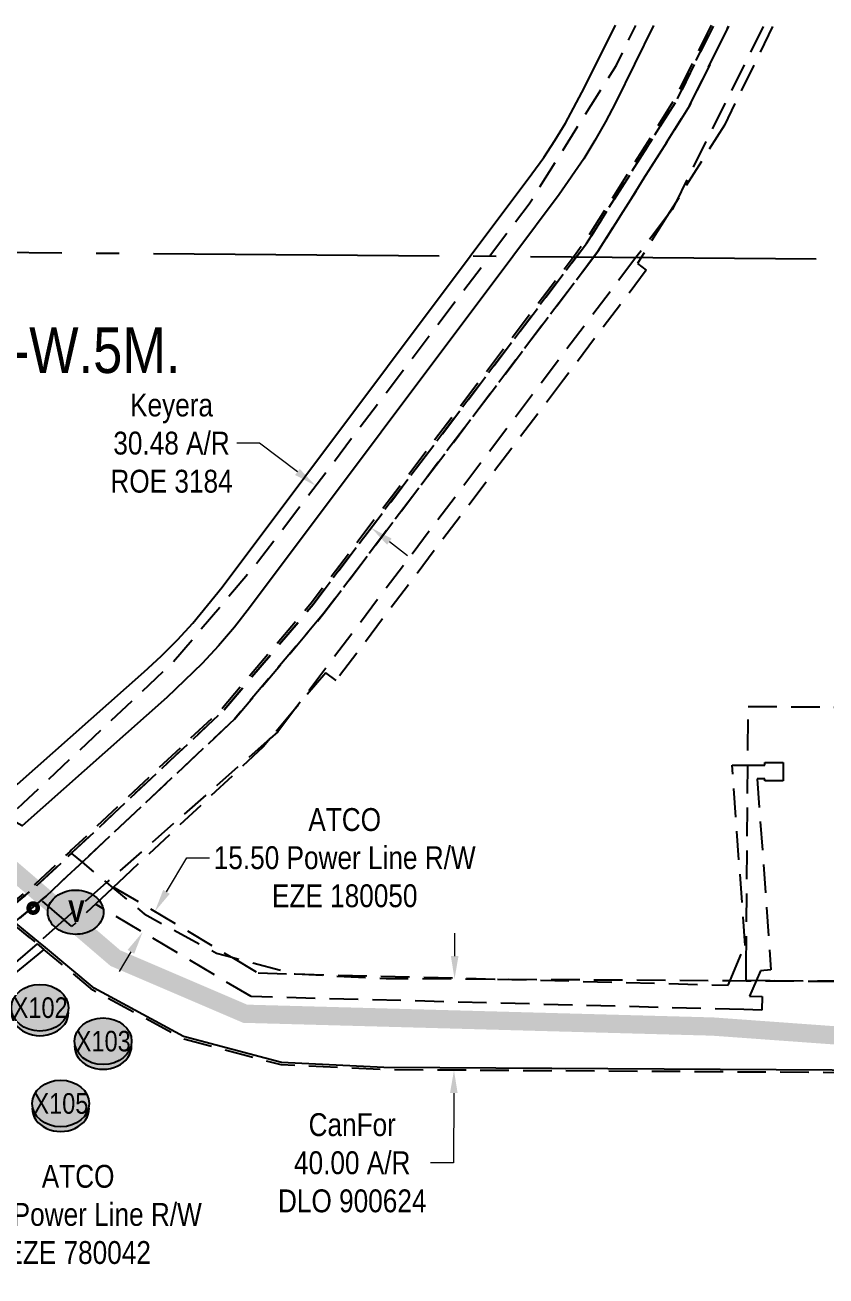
# Model space of a CAD drawing. Extents: x 456630 to 490274, y 6043290 to 6049977.
# Drawn here: x 459617 to 459967, y 6046340 to 6046887 of the extents above; entities that cross this region are included whole.
import ezdxf
from ezdxf.enums import TextEntityAlignment as Align

# ---------------------------------------------------------------- set-up
doc = ezdxf.new("R2010")
doc.units = 0
doc.header["$LTSCALE"] = 5
doc.header["$PDMODE"] = 35
doc.header["$PDSIZE"] = 5
for name, pattern in [('foc-ACCESSROAD', [3.75, 2.5, -1.25]), ('foc-FLOWLINE', [3.75, 2.5, -1.25]), ('foc-QUARTERLINE', [33, 25, -3, 2, -3])]:
    doc.linetypes.add(name, pattern=pattern)
doc.layers.get('Defpoints').update_dxf_attribs({"color": 9})
for name, color, linetype in [('AS-ROADS', 254, 'Continuous'), ('C-SYMBOL', 7, 'Continuous'), ('CG-NOTES', 7, 'Continuous'), ('F-AR', 190, 'foc-ACCESSROAD'), ('F-EZE', 190, 'foc-FLOWLINE'), ('F-RW', 190, 'Continuous'), ('F-WS', 190, 'foc-ACCESSROAD'), ('L-QSEC', 8, 'foc-QUARTERLINE'), ('P-CROSSINGS', 250, 'Continuous'), ('P-PROPOSED', 10, 'Continuous')]:
    doc.layers.add(name, color=color, linetype=linetype)
doc.layers.add('F-AR-T', color=190, linetype='Continuous', lineweight=9)
doc.layers.add('F-EZE-T', color=190, linetype='Continuous', lineweight=9)
doc.styles.add('175L', font='ARIALN.TTF', dxfattribs={"height": 20})
doc.styles.add('80CG', font='ARIALN.TTF', dxfattribs={"height": 10})
doc.styles.add('BOLD', font='ARIALNB.TTF')
doc.styles.add('Crossing', font='ARIALN.TTF', dxfattribs={"height": 10})
doc.dimstyles.new('Compass 5 000', dxfattribs={"dimscale": 5, "dimtxt": 9, "dimasz": 2, "dimexe": 0.2, "dimexo": 0.0625, "dimgap": 0.5, "dimtad": 0, "dimtih": 1, "dimtoh": 1, "dimzin": 0, "dimdsep": 46, "dimtxsty": '80CG', "dimcen": 0.1, "dimse1": 1, "dimse2": 1, "dimclrd": 256, "dimclrt": 256, "dimaunit": 1, "dimadec": 4, "dimazin": 0, "dimtfac": 0.06, "dimtofl": 0, "dimtmove": 0, "dimatfit": 1, "dimfxl": 0.2, "dimtolj": 1, "dimtzin": 0, "dimlwd": -1, "dimarcsym": 0})

# ---------------------------------------------------------------- blocks, each defined once
blk = doc.blocks.new('Route_Letters')
h = blk.add_hatch(color=255)
h.dxf.hatch_style = 1
edge = h.paths.add_edge_path()
edge.add_ellipse((-0.12, 0.46), major_axis=(-11.97, 0), ratio=0.789318, start_angle=0, end_angle=360)
at = {"color": 5}
blk.add_open_spline([(-12.34, 0.46), (-12.34, -0.25), (-12.24, -0.97), (-11.72, -2.79), (-11.14, -3.88), (-9.56, -5.81), (-8.54, -6.66), (-6.22, -8.02), (-4.9, -8.54), (-2.12, -9.17), (-0.66, -9.3), (2.22, -9.13), (3.64, -8.84), (6.27, -7.89), (7.48, -7.22), (9.54, -5.6), (10.38, -4.64), (11.6, -2.54), (11.97, -1.4), (12.18, 0.91), (12.02, 2.08), (11.2, 4.3), (10.54, 5.35), (8.8, 7.2), (7.72, 7.99), (5.29, 9.24), (3.93, 9.68), (1.11, 10.18), (-0.35, 10.23), (-3.22, 9.91), (-4.61, 9.55), (-7.16, 8.47), (-8.32, 7.75), (-10.24, 6.02), (-11, 5.02), (-12.05, 2.86), (-12.32, 1.7), (-12.34, 0.52), (-12.34, 0.49), (-12.34, 0.46)], degree=3, knots=[0, 0, 0, 0, 0.219529, 0.219529, 0.575727, 0.575727, 0.931924, 0.931924, 1.288121, 1.288121, 1.644318, 1.644318, 2.000515, 2.000515, 2.356712, 2.356712, 2.712909, 2.712909, 3.069107, 3.069107, 3.425304, 3.425304, 3.781501, 3.781501, 4.137698, 4.137698, 4.493895, 4.493895, 4.850092, 4.850092, 5.20629, 5.20629, 5.562487, 5.562487, 5.918684, 5.918684, 6.274881, 6.274881, 6.283185, 6.283185, 6.283185, 6.283185], dxfattribs=at)
at = {"color": 14, "style": 'BOLD'}
blk.add_attdef('A', text='', height=9.5, dxfattribs=at).set_placement((0.22, 0.98), align=Align.MIDDLE)
blk = doc.blocks.new('AA')
at = {"const_width": 4}
blk.add_lwpolyline([(-1, 0, 1), (1, 0, 1)], format="xyb", close=True, dxfattribs=at)
blk.add_circle((0, 0), 2)
blk = doc.blocks.new('*D802')
at = {"layer": 'Defpoints', "color": 0, "transparency": 16777216}
for p in [(459804.14, 6046470.22), (459804.85, 6046470.21), (459803.89, 6046430.24)]:
    blk.add_point(p, dxfattribs=at)
at = {"layer": 'F-AR-T', "transparency": 16777216}
for p, q in [((459804.91, 6046480.21), (459804.97, 6046490.21)), ((459804.54, 6046420.24), (459804.35, 6046389.71)), ((459804.35, 6046389.71), (459794.35, 6046389.71))]:
    blk.add_line(p, q, dxfattribs=at)
for points in [[(459803.24, 6046480.22), (459806.58, 6046480.2), (459804.85, 6046470.21)], [(459802.87, 6046420.25), (459806.2, 6046420.23), (459804.6, 6046430.24)]]:
    blk.add_solid(points, dxfattribs=at)
at = {"layer": 'F-AR-T', "transparency": 16777216, "insert": (459760.08, 6046389.71), "char_height": 10, "attachment_point": 5, "style": '80CG'}
blk.add_mtext('\\A1;CanFor\\P40.00 A/R\\PDLO 900624', dxfattribs=at)
blk = doc.blocks.new('*D817')
at = {"layer": 'Defpoints', "color": 0, "transparency": 16777216}
for p in [(459742.7, 6046684.09), (459744.07, 6046685.91), (459766.99, 6046665.68)]:
    blk.add_point(p, dxfattribs=at)
at = {"layer": 'F-AR-T', "transparency": 16777216}
for p, q in [((459719.54, 6046704.49), (459709.54, 6046704.49)), ((459736.1, 6046691.94), (459719.54, 6046704.49)), ((459776.34, 6046661.46), (459784.31, 6046655.42))]:
    blk.add_line(p, q, dxfattribs=at)
for points in [[(459737.11, 6046693.27), (459735.09, 6046690.62), (459744.07, 6046685.91)], [(459777.34, 6046662.79), (459775.33, 6046660.13), (459768.36, 6046667.5)]]:
    blk.add_solid(points, dxfattribs=at)
at = {"layer": 'F-AR-T', "transparency": 16777216, "insert": (459681.02, 6046704.49), "char_height": 10, "attachment_point": 5, "style": '80CG'}
blk.add_mtext('\\A1;Keyera\\P30.48 A/R\\PROE 3184', dxfattribs=at)
blk = doc.blocks.new('*D862')
at = {"layer": 'Defpoints', "color": 0, "transparency": 16777216}
for p in [(459673.71, 6046499.67), (459689.98, 6046490.01), (459684.62, 6046480.99)]:
    blk.add_point(p, dxfattribs=at)
at = {"layer": 'F-EZE-T', "transparency": 16777216}
for p, q in [((459678.82, 6046508.27), (459687.65, 6046523.15)), ((459687.65, 6046523.15), (459697.65, 6046523.15)), ((459663.25, 6046482.04), (459658.15, 6046473.44))]:
    blk.add_line(p, q, dxfattribs=at)
for points in [[(459677.38, 6046509.12), (459680.25, 6046507.42), (459673.71, 6046499.67)], [(459661.82, 6046482.89), (459664.68, 6046481.19), (459668.36, 6046490.64)]]:
    blk.add_solid(points, dxfattribs=at)
at = {"layer": 'F-EZE-T', "transparency": 16777216, "insert": (459756.79, 6046523.15), "char_height": 10, "attachment_point": 5, "style": '80CG'}
blk.add_mtext('\\A1;ATCO\\P15.50 Power Line R/W\\PEZE 180050', dxfattribs=at)
blk = doc.blocks.new('*D863')
at = {"layer": 'Defpoints', "color": 0, "transparency": 16777216}
for p in [(459527.67, 6046410.87), (459530.8, 6046405.23), (459532.22, 6046406.83)]:
    blk.add_point(p, dxfattribs=at)
at = {"layer": 'F-EZE-T', "transparency": 16777216}
for p, q in [((459518.77, 6046415.91), (459511.28, 6046422.54)), ((459538.29, 6046398.6), (459573.79, 6046367.11)), ((459573.79, 6046367.11), (459583.79, 6046367.11))]:
    blk.add_line(p, q, dxfattribs=at)
for points in [[(459519.87, 6046417.15), (459517.66, 6046414.66), (459526.25, 6046409.27)], [(459539.39, 6046399.84), (459537.18, 6046397.35), (459530.8, 6046405.23)]]:
    blk.add_solid(points, dxfattribs=at)
at = {"layer": 'F-EZE-T', "transparency": 16777216, "insert": (459640.15, 6046367.11), "char_height": 10, "attachment_point": 5, "style": '80CG'}
blk.add_mtext('\\A1;ATCO\\P6.10 Power Line R/W\\PEZE 780042', dxfattribs=at)
blk = doc.blocks.new('xing2')
h = blk.add_hatch(color=50)
h.dxf.hatch_style = 1
edge = h.paths.add_edge_path()
edge.add_ellipse((0, 0), major_axis=(-12.5, 0), ratio=0.816297, start_angle=0, end_angle=360)
h = blk.add_hatch(color=250)
h.dxf.hatch_style = 1
edge = h.paths.add_edge_path()
edge.add_ellipse((0, -2.05), major_axis=(-12.5, 0), ratio=0.816297, start_angle=0, end_angle=180)
edge.add_line((12.5, -2.05), (12.5, 0))
edge.add_ellipse((0, 0), major_axis=(-12.5, 0), ratio=0.816297, start_angle=0, end_angle=180, ccw=False)
edge.add_line((-12.5, 0), (-12.5, -2.05))
at = {"color": 250}
blk.add_ellipse((0, 0), major_axis=(-12.5, 0), ratio=0.816297, dxfattribs=at)
blk.add_ellipse((0, -2.05), major_axis=(-12.5, 0), ratio=0.816297, start_param=0, end_param=3.141593, dxfattribs=at)
at = {"color": 250, "style": 'Crossing'}
blk.add_attdef('CROSSING', text='', height=9, dxfattribs=at).set_placement((0.09, 0.02), align=Align.MIDDLE_CENTER)
at = {"color": 250, "style": 'Crossing', "flags": 1}
for tag, p in [('OWNER', (0.09, -12.49)), ('DESCRIPTION', (0.09, -25.77)), ('LOCATION', (0.09, -39.3)), ('DWG_REF', (0.09, -52.84))]:
    blk.add_attdef(tag, text='', height=9, dxfattribs=at).set_placement(p, align=Align.MIDDLE_CENTER)

msp = doc.modelspace()

# ---------------------------------------------------------------- linework, layer by layer
at = {"layer": 'AS-ROADS', "const_width": 7.996, "flags": 128}
msp.add_lwpolyline([(460960.304, 6046134.167), (460754.441, 6046221.011), (460143.198, 6046433.099), (459917.803, 6046449.35), (459713.255, 6046454.952), (459656.458, 6046479.283), (459576.944, 6046547.41), (459547.734, 6046558.223), (459505.434, 6046570.517), (459466.912, 6046576.706), (459138.221, 6046481.467), (459039.918, 6046464.893), (458541.416, 6046463.243), (458154.804, 6046467.081), (457565.876, 6046467.881)], dxfattribs=at)
at = {"layer": 'F-AR', "flags": 128}
for points in [[(459352.284, 6045866.412), (459348.601, 6045876.449), (459346.945, 6045881.367), (459346.409, 6045883.005), (459345.881, 6045884.642), (459345.361, 6045886.277), (459344.849, 6045887.911), (459344.345, 6045889.544), (459343.85, 6045891.175), (459343.606, 6045891.99), (459343.392, 6045892.829), (459342.971, 6045894.506), (459342.558, 6045896.183), (459342.153, 6045897.858), (459341.755, 6045899.533), (459341.365, 6045901.205), (459340.983, 6045902.878), (459340.609, 6045904.547), (459340.243, 6045906.218), (459339.885, 6045907.884), (459339.598, 6045909.588), (459339.319, 6045911.289), (459339.047, 6045912.992), (459338.783, 6045914.692), (459338.526, 6045916.392), (459338.277, 6045918.092), (459338.036, 6045919.79), (459337.802, 6045921.485), (459337.576, 6045923.181), (459337.466, 6045924.028), (459337.391, 6045924.885), (459337.247, 6045926.602), (459337.111, 6045928.318), (459336.982, 6045930.034), (459336.86, 6045931.749), (459336.746, 6045933.464), (459336.639, 6045935.178), (459336.54, 6045936.891), (459336.448, 6045938.603), (459336.364, 6045940.315), (459335.675, 6045965.872), (459334.862, 6045996.039), (459332.888, 6046069.286), (459332.885, 6046070.63), (459332.888, 6046071.976), (459332.896, 6046073.322), (459332.91, 6046074.666), (459332.931, 6046076.012), (459332.957, 6046077.358), (459332.988, 6046078.705), (459333.026, 6046080.05), (459333.069, 6046081.395), (459333.118, 6046082.74), (459333.147, 6046083.463), (459333.2, 6046084.079), (459333.321, 6046085.415), (459333.447, 6046086.751), (459333.58, 6046088.088), (459333.718, 6046089.425), (459333.863, 6046090.762), (459334.013, 6046092.101), (459334.169, 6046093.44), (459334.33, 6046094.778), (459334.498, 6046096.117), (459334.677, 6046097.508), (459334.903, 6046098.773), (459335.146, 6046100.088), (459335.395, 6046101.405), (459335.65, 6046102.723), (459335.911, 6046104.042), (459336.178, 6046105.362), (459336.452, 6046106.682), (459336.73, 6046108.002), (459337.015, 6046109.324), (459337.307, 6046110.647), (459337.547, 6046111.718), (459339.87, 6046119.49), (459341.535, 6046125.045), (459343.511, 6046130.411), (459344.988, 6046133.711), (459349.887, 6046144.656), (459386.24, 6046222.872), (459459.206, 6046363.207), (459466.164, 6046376.59), (459491.385, 6046425.098), (459543.626, 6046484.009), (459548.398, 6046489.391), (459554.441, 6046494.411), (459592.624, 6046526.128), (459596.254, 6046529.143), (459601.939, 6046533.866), (459603.89, 6046535.487), (459609.348, 6046540.624), (459616.17, 6046547.045), (459681.954, 6046608.965), (459719.132, 6046652.994), (459820.07, 6046786.203), (459837.487, 6046809.194), (459875.697, 6046869.945), (459884.186, 6046887.291)], [(459917.081, 6046887.435), (459901.49, 6046855.576), (459861.761, 6046792.411), (459857.293, 6046786.51), (459742.16, 6046634.569), (459703.377, 6046588.638), (459637.162, 6046526.441), (459636.512, 6046525.832), (459621.467, 6046511.759), (459606.922, 6046499.753), (459606.173, 6046499.131), (459575.63, 6046473.697), (459568.965, 6046468.147), (459564.633, 6046463.261), (459515.862, 6046408.264), (459490.842, 6046360.142), (459483.884, 6046346.759), (459412.921, 6046210.276), (459376.136, 6046131.271), (459374.812, 6046128.426), (459374.258, 6046127.176), (459370.97, 6046119.728), (459368.695, 6046112.894), (459366.967, 6046107.702), (459364.178, 6046095.335), (459362.63, 6046082.752), (459362.341, 6046070.103), (459364.345, 6045995.771), (459365.159, 6045965.604), (459365.82, 6045941.084), (459366.759, 6045927.203), (459368.824, 6045913.423), (459370.983, 6045904.194), (459371.999, 6045899.855), (459375.253, 6045889.732), (459376.257, 6045886.61), (459383.894, 6045865.796)], [(459917.979, 6046886.996), (459902.364, 6046855.088), (459862.584, 6046791.842), (459858.09, 6046785.907), (459742.941, 6046633.944), (459704.104, 6046587.949), (459637.846, 6046525.712), (459637.195, 6046525.103), (459622.127, 6046511.008), (459607.56, 6046498.984), (459606.812, 6046498.362), (459576.269, 6046472.929), (459569.663, 6046467.428), (459565.38, 6046462.598), (459516.692, 6046407.693), (459491.729, 6046359.681), (459484.771, 6046346.298), (459413.818, 6046209.834), (459377.042, 6046130.849), (459375.722, 6046128.012), (459375.172, 6046126.771), (459371.904, 6046119.368), (459369.644, 6046112.579), (459367.931, 6046107.434), (459365.163, 6046095.164), (459363.628, 6046082.68), (459363.341, 6046070.105), (459365.345, 6045995.798), (459366.158, 6045965.631), (459366.818, 6045941.132), (459367.754, 6045927.311), (459369.806, 6045913.611), (459371.957, 6045904.422), (459372.963, 6045900.122), (459376.205, 6045890.038), (459377.203, 6045886.935), (459384.832, 6045866.141)]]:
    msp.add_lwpolyline(points, dxfattribs=at)
msp.add_lwpolyline([(478621.092, 6044349.548), (478478.515, 6044363.881), (478362.746, 6044384.204), (478329.93, 6044393.425), (478107.278, 6044479.607), (477916.36, 6044502.989), (477879.686, 6044507.481), (477818.736, 6044509.606), (477627.445, 6044505.431), (477472.128, 6044475.453), (477414.554, 6044474.469), (477344.675, 6044476.632), (477197.349, 6044487.875), (477177.416, 6044489.398), (477120.943, 6044493.726), (477090.794, 6044496.03), (477067.347, 6044497.821), (476931.804, 6044495.787), (476285.568, 6044514.147), (476263.594, 6044514.766), (476253.598, 6044515.055), (476184.533, 6044517.017), (476151.845, 6044514.824), (476146.858, 6044514.49), (476133.208, 6044513.574), (476032.723, 6044506.833), (476002.368, 6044496.973), (475983.233, 6044490.758), (475756.223, 6044417.027), (475665.822, 6044401.547), (475592.499, 6044401.002), (475492.596, 6044419.69), (475489.812, 6044420.937), (475459.723, 6044434.418), (475385.845, 6044467.518), (475271.835, 6044507.952), (475190.53, 6044519.565), (475140.274, 6044518.931), (475123.457, 6044518.717), (475120.03, 6044518.675), (475108.666, 6044518.532), (475103.701, 6044518.543), (475089.357, 6044518.611), (475078.177, 6044518.725), (474654.872, 6044522.958), (474420.659, 6044525.299), (474404.494, 6044525.461), (474228.105, 6044527.225), (473859.629, 6044527.002), (473829.468, 6044526.985), (473739.445, 6044526.93), (473720.786, 6044536.956), (473719.059, 6044536.956), (473596.1, 6044536.874), (473588.093, 6044536.868), (473585.267, 6044536.868), (473581.884, 6044536.866), (473566.879, 6044536.852), (473563.055, 6044536.854), (473425.64, 6044536.767), (473410.666, 6044536.758), (473382.176, 6044536.74), (473372.132, 6044536.733), (473362.277, 6044536.728), (473359.16, 6044536.728), (473349.102, 6044536.722), (473339.053, 6044536.715), (473318.775, 6044536.701), (473318.764, 6044550.183), (473318.752, 6044565.176), (473318.75, 6044567.17), (473329.585, 6044567.198), (473339.869, 6044567.203), (473349.892, 6044567.207), (473359.14, 6044567.218), (473359.95, 6044567.212), (473369.177, 6044567.168), (473379.225, 6044567.088), (473410.859, 6044566.901), (473425.846, 6044566.814), (473665.393, 6044566.908), (473426.485, 6044696.165), (473289.622, 6044724.346), (473288.427, 6044724.515), (473210.676, 6044704.54), (473031.893, 6044660.163), (473024.953, 6044658.567), (472896.224, 6044628.965), (472858.059, 6044617.316), (472853.502, 6044615.613), (472799.801, 6044595.556), (472763.998, 6044582.181), (472722.826, 6044566.804), (472719.17, 6044565.438), (472707.863, 6044561.214), (472689.153, 6044554.226), (472665.057, 6044545.227), (472628.903, 6044531.724), (472622.464, 6044529.33), (472337.632, 6044423.424), (472243.934, 6044388.101), (472228.075, 6044382.397), (472215.784, 6044377.976), (472197.824, 6044367.249), (472195.137, 6044365.643), (472156.147, 6044336.06), (472073.668, 6044264.387), (472012.425, 6044211.174), (471969.911, 6044184.607), (471914.649, 6044164.876), (471875.631, 6044161.023), (471870.489, 6044161.338), (471857.944, 6044162.12), (471839.134, 6044163.287), (471817.001, 6044164.671), (471676.473, 6044189.196), (471576.039, 6044212.169), (471513.903, 6044225.637), (471473.237, 6044240.445), (471435.463, 6044260.451), (471423.705, 6044268.148), (471400.932, 6044283.057), (471392.026, 6044291.315), (471266.427, 6044407.775), (471220.721, 6044445.167), (471187.953, 6044463.844), (471159.329, 6044474.129), (471122.93, 6044479.892), (471084.276, 6044480.193), (471024.179, 6044475.755), (470885.747, 6044460.646), (470874.126, 6044459.378), (470870.332, 6044458.956), (470866.419, 6044458.537), (470859.639, 6044457.797), (470839.406, 6044455.589), (470835.169, 6044455.385), (470824.936, 6044454.892), (470733.186, 6044450.467), (470694.91, 6044444.812), (470638.253, 6044428.04), (470597.494, 6044410.56), (470582.407, 6044404.089), (470567.239, 6044395.65), (470404.895, 6044305.322), (470343.586, 6044281.532), (470309.959, 6044274.564), (470240.495, 6044260.191), (470116.886, 6044244.869), (470012.927, 6044239.452), (469907.579, 6044238.011), (469842.717, 6044247.2), (469801.151, 6044260.282), (469767.298, 6044277.711), (469761.483, 6044280.705), (469761.163, 6044280.955), (469663.716, 6044357.192), (469596.473, 6044402.055), (469560.782, 6044417.701), (469463.401, 6044444.996), (469264.418, 6044490.822), (469254.03, 6044493.215), (469248.854, 6044494.407), (469238.502, 6044496.792), (469225.881, 6044499.699), (469217.246, 6044501.688), (469210.365, 6044503.096), (469194.876, 6044506.267), (469118.949, 6044521.806), (469065.086, 6044524.419), (468967.494, 6044522.957), (468937.332, 6044522.505), (468803.481, 6044520.499), (468504.324, 6044520.1), (468496.272, 6044520.09), (468481.174, 6044520.068), (468431.092, 6044520.003), (468302.71, 6044520.134), (468205.609, 6044517.541), (468195.361, 6044517.267), (468191.263, 6044517.158), (468175.739, 6044516.743), (468171.331, 6044516.492), (468168.252, 6044516.316), (468161.337, 6044516.01), (468131.964, 6044514.247), (468097.387, 6044512.275), (468061.947, 6044510.253), (468050.316, 6044509.59), (467979.021, 6044505.524), (467935.344, 6044506.423), (467891.837, 6044512.105), (467830.683, 6044531.542), (467773.431, 6044560.832), (467719.513, 6044596.312), (467712.92, 6044600.648), (467710.283, 6044602.385), (467695.329, 6044612.223), (467339.048, 6044846.69), (467309.027, 6044866.446), (467064.989, 6045027.043), (466952.716, 6045102.247), (466572.241, 6045357.139), (466507.607, 6045398.502), (466331.346, 6045511.299), (466278.656, 6045536.106), (466222.446, 6045553.646), (466103.725, 6045576.987), (465963.32, 6045599.278), (465882.57, 6045605.772), (465714.057, 6045611.446), (465683.904, 6045612.462), (465583.938, 6045615.831), (465572.855, 6045616.202), (465522.515, 6045616.962), (464878.86, 6045626.698), (464515.072, 6045632.199), (464083.839, 6045636.725), (464053.681, 6045637.041), (463317.021, 6045644.773), (463248.594, 6045645.864), (462453.591, 6045658.536), (462442.182, 6045658.718), (462423.435, 6045659.064), (461913.94, 6045668.471), (461810.044, 6045675.483), (461618.706, 6045709.221), (461526.237, 6045725.525), (461466.342, 6045739.834), (461409.108, 6045767.309), (461352.309, 6045802.76), (461318.979, 6045829.528), (461231.779, 6045914.809), (461190.519, 6045951.291), (461156.109, 6045981.721), (461099.872, 6046031.463), (461077.963, 6046047.301), (461026.312, 6046078.007), (460898.663, 6046141.95), (460827.602, 6046175.645), (460807.496, 6046185.179), (460797.552, 6046188.691), (460249.033, 6046382.434), (460148.582, 6046414.806), (460099.588, 6046423.64), (460050.359, 6046428.709), (459994.562, 6046429.056), (459773.875, 6046430.428), (459729.022, 6046432.585), (459685.854, 6046444.031), (459646.574, 6046465.313), (459625.177, 6046483.098), (459622.176, 6046485.592), (459611.502, 6046494.361), (459606.812, 6046498.362), (459607.56, 6046498.982), (459622.127, 6046511.008), (459637.195, 6046525.102), (459641.888, 6046521.194), (459652.559, 6046512.324), (459655.336, 6046510.016), (459669.091, 6046498.583), (459700.708, 6046481.454), (459707.368, 6046479.688), (459735.175, 6046472.34), (459774.96, 6046470.4), (459823.646, 6046470.097), (459925.381, 6046469.465), (459932.458, 6046469.421), (459936.768, 6046469.394), (459942.957, 6046469.356), (459994.91, 6046469.033), (460052.536, 6046468.675), (460105.19, 6046463.254), (460157.155, 6046453.884), (460158.304, 6046453.677), (460261.824, 6046420.316), (460797.913, 6046230.963), (460822.759, 6046222.187), (460827.977, 6046219.713), (460916.183, 6046177.888), (461045.505, 6046113.108), (461099.932, 6046080.751), (461124.886, 6046062.712), (461216.997, 6045981.245), (461251.406, 6045950.816), (461259.016, 6045944.093), (461345.536, 6045859.476), (461375.492, 6045835.418), (461428.401, 6045802.394), (461479.79, 6045777.726), (461534.36, 6045764.688), (461619.044, 6045749.756), (461814.875, 6045715.227), (461915.656, 6045708.426), (462423.761, 6045699.044), (462442.87, 6045698.692), (462453.917, 6045698.515), (463248.913, 6045685.843), (463317.549, 6045684.749), (463702.444, 6045680.703), (463732.663, 6045680.385), (464053.993, 6045677.019), (464084.151, 6045676.703), (464515.596, 6045672.175), (464879.165, 6045666.676), (465143.009, 6045662.68), (465152.923, 6045662.53), (465153.331, 6045662.524), (465182.584, 6045662.08), (465183.003, 6045662.073), (465573.803, 6045656.171), (465684.201, 6045652.454), (465714.354, 6045651.439), (465884.808, 6045645.7), (465933.897, 6045641.752), (465954.122, 6045640.125), (465968.064, 6045639.004), (466110.718, 6045616.357), (466232.285, 6045592.456), (466293.194, 6045573.45), (466350.716, 6045546.368), (466507.95, 6045445.747), (466594.144, 6045390.588), (466745.816, 6045288.977), (466762.721, 6045277.652), (467025.394, 6045101.681), (467087.104, 6045060.349), (467309.365, 6044914.084), (467339.385, 6044894.327), (467728.301, 6044638.386), (467743.255, 6044628.546), (467745.892, 6044626.81), (467752.485, 6044622.473), (467793.584, 6044595.429), (467845.945, 6044568.641), (467900.55, 6044551.287), (467938.354, 6044546.349), (467978.293, 6044545.527), (468024.119, 6044548.14), (468035.75, 6044548.803), (468071.187, 6044550.825), (468112.757, 6044553.196), (468131.041, 6044554.239), (468132.24, 6044554.307), (468153.563, 6044555.523), (468157.43, 6044555.828), (468161.336, 6044556.263), (468167.473, 6044556.317), (468171.313, 6044556.536), (468174.345, 6044556.709), (468303.293, 6044560.119), (468430.81, 6044559.982), (468465.902, 6044560.029), (468485.905, 6044560.056), (468487.2, 6044560.057), (468502.551, 6044560.077), (468510.737, 6044560.088), (468803.155, 6044560.478), (468937.6, 6044562.493), (468967.763, 6044562.945), (469065.756, 6044564.413), (469123.955, 6044561.589), (469189.86, 6044548.101), (469205.381, 6044544.699), (469210.287, 6044543.92), (469220.837, 6044541.761), (469225.742, 6044540.757), (469232.158, 6044539.28), (469233.443, 6044538.984), (469243.805, 6044536.597), (469253.746, 6044534.307), (469259.321, 6044533.224), (469473.288, 6044483.745), (469574.269, 6044455.441), (469615.74, 6044437.26), (469687.161, 6044389.61), (469761.493, 6044331.457), (469783.141, 6044314.521), (469816.413, 6044297.391), (469851.582, 6044286.323), (469910.125, 6044278.03), (470011.614, 6044279.417), (470113.383, 6044284.719), (470233.973, 6044299.668), (470332.224, 6044320.007), (470387.864, 6044341.598), (470564.763, 6044440.023), (470567.529, 6044441.21), (470597.772, 6044454.18), (470624.653, 6044465.708), (470686.271, 6044483.949), (470729.292, 6044490.305), (470808.667, 6044494.132), (470830.849, 6044495.202), (470836.271, 6044495.464), (470841.127, 6044495.993), (470865.943, 6044498.701), (470872.415, 6044499.407), (470876.603, 6044499.853), (470880.122, 6044500.249), (470892.012, 6044501.546), (470961.785, 6044509.162), (471020.537, 6044515.574), (471082.957, 6044520.184), (471126.231, 6044519.847), (471156.853, 6044514.998), (471169.302, 6044513.026), (471204.737, 6044500.296), (471243.436, 6044478.237), (471292.701, 6044437.934), (471392.362, 6044345.525), (471425.647, 6044314.663), (471455.812, 6044294.914), (471489.51, 6044277.067), (471515.465, 6044267.611), (471525.028, 6044264.134), (471584.217, 6044251.304), (471683.929, 6044228.508), (471687.731, 6044227.838), (471821.254, 6044204.513), (471821.823, 6044204.425), (471834.497, 6044203.636), (471836.144, 6044203.534), (471838.021, 6044203.415), (471849.462, 6044202.702), (471874.97, 6044201.134), (471905.821, 6044204.176), (471952.393, 6044220.804), (471988.57, 6044243.411), (472013.114, 6044264.733), (472130.92, 6044367.104), (472173.652, 6044399.527), (472198.095, 6044412.291), (472228.331, 6044424.911), (472229.428, 6044425.37), (472324.11, 6044461.047), (472388.795, 6044485.098), (472520.129, 6044533.932), (472525.69, 6044535.998), (472542.901, 6044542.398), (472562.284, 6044549.453), (472585.909, 6044558.391), (472592.401, 6044560.623), (472615.177, 6044569.274), (472636.706, 6044577.314), (472672.536, 6044590.696), (472726.218, 6044610.747), (472845.216, 6044655.196), (472885.896, 6044667.613), (473022.597, 6044699.048), (473025.193, 6044699.692), (473200.886, 6044743.302), (473287.425, 6044765.536), (473440.117, 6044734.159), (473749.357, 6044566.947), (473829.694, 6044566.989), (473859.855, 6044567.008), (474228.29, 6044567.23), (474351.252, 6044566), (474378.468, 6044565.729), (474421.057, 6044565.307), (474437.185, 6044565.147), (474655.091, 6044562.999), (475108.206, 6044558.523), (475109.282, 6044558.532), (475128.812, 6044558.79), (475140.12, 6044558.934), (475143.548, 6044558.974), (475192.998, 6044559.606), (475281.483, 6044546.949), (475400.705, 6044504.667), (475459.954, 6044478.12), (475490.043, 6044464.638), (475504.583, 6044458.123), (475596.033, 6044441.011), (475662.25, 6044441.498), (475746.6, 6044455.938), (476025.056, 6044546.381), (476143.581, 6044554.353), (476148.588, 6044554.56), (476183.806, 6044557.031), (476237.789, 6044555.497), (476254.302, 6044555.031), (476261.439, 6044554.83), (476264.299, 6044554.745), (476285.771, 6044554.135), (476932.029, 6044535.774), (477068.574, 6044537.823), (477090.991, 6044536.11), (477121.14, 6044533.807), (477346.82, 6044516.564), (477414.833, 6044514.458), (477467.959, 6044515.367), (477623.19, 6044545.329), (477819.006, 6044549.6), (477882.821, 6044547.375), (477916.551, 6044543.243), (478117.075, 6044518.685), (478342.582, 6044431.397), (478371.608, 6044423.243), (478483.871, 6044403.53), (478621.276, 6044389.711), (478721.231, 6044379.659), (478751.377, 6044376.627), (478768.899, 6044374.865), (478791.642, 6044372.578), (478854.731, 6044366.233), (478874.651, 6044364.23), (478885.291, 6044363.16), (479004.406, 6044356.061), (479140.348, 6044352.497), (479558.865, 6044342.117), (479612.893, 6044340.778), (479672.061, 6044342.524), (479689.77, 6044345.374), (479770.264, 6044365.909), (479813.311, 6044369.957), (480063.807, 6044376.297), (480151.821, 6044376.347), (480182.946, 6044374.913), (480325.53, 6044362.206), (480376.657, 6044355.979), (480406.792, 6044352.31), (480509.807, 6044339.764), (480578.638, 6044322.967), (480600.272, 6044317.688), (480638.741, 6044308.3), (480737.668, 6044288.18), (481062.958, 6044272.039), (481204.483, 6044271.574), (481280.09, 6044271.327), (481364.367, 6044266.574), (481442.53, 6044258.117), (481484.966, 6044250.167), (481555.391, 6044228.185), (481555.91, 6044228.183), (481593.815, 6044206.251), (481646.101, 6044168.302), (481648.653, 6044166.451), (481657.792, 6044158.206), (481696.172, 6044123.583), (481727.64, 6044089.09), (482010.045, 6043739.915), (482028.593, 6043716.982), (482040.023, 6043704.382), (482097.181, 6043641.376), (482115.018, 6043627.031), (482135.339, 6043616.067), (482153.966, 6043609.216), (482229.233, 6043592.415), (482339.45, 6043555.479), (482480.921, 6043467.375), (482499.516, 6043458.773), (482521.342, 6043453.843), (482549.792, 6043450.415), (482586.522, 6043456.583), (482603.961, 6043469.752), (482693.853, 6043494.144), (482723.7, 6043502.26), (482746.685, 6043508.51), (482773.469, 6043515.794), (482828.589, 6043535.772), (482828.476, 6043505.794), (482828.448, 6043498.554), (482828.428, 6043493.191), (482784.747, 6043477.417), (482705.632, 6043455.865), (482621.885, 6043433.129), (482604.906, 6043420.336), (482603.783, 6043419.467), (482550.632, 6043409.949), (482514.823, 6043414.307), (482486.575, 6043420.761), (482461.888, 6043432.13), (482446.114, 6043441.952), (482415.732, 6043460.874), (482322.297, 6043519.062), (482218.497, 6043553.849), (482142.661, 6043570.777), (482118.864, 6043579.529), (482092.814, 6043593.584), (482069.68, 6043612.189), (482039.72, 6043645.214), (482009.729, 6043678.273), (481998.221, 6043690.959), (481697.304, 6044063.024), (481667.948, 6044095.201), (481623.45, 6044135.343), (481572.053, 6044172.647), (481551.532, 6044184.438), (481539.804, 6044191.177), (481488.146, 6044207.295), (481475.299, 6044211.304), (481461.236, 6044213.938), (481436.691, 6044218.537), (481395.239, 6044223.022), (481384.429, 6044224.191), (481381.768, 6044224.479), (481377.255, 6044224.967), (481366.192, 6044226.164), (481361.09, 6044226.716), (481319.661, 6044229.049), (481278.899, 6044231.351), (481204.246, 6044231.596), (481061.901, 6044232.063), (480732.664, 6044248.399), (480629.721, 6044269.348), (480502.626, 6044300.363), (480406.52, 6044312.068), (480376.385, 6044315.738), (480321.338, 6044322.443), (480180.63, 6044334.982), (480151.551, 6044336.383), (480063.699, 6044336.307), (479815.617, 6044330.018), (479777.119, 6044326.397), (479697.904, 6044306.189), (479675.843, 6044302.639), (479612.987, 6044300.784), (479558.639, 6044302.131), (479138.661, 6044312.547), (479002.25, 6044316.139), (478882.489, 6044323.268), (478872.291, 6044324.294), (478852.372, 6044326.296), (478751.193, 6044336.468), (478721.047, 6044339.499)], close=True, dxfattribs=at)
at = {"layer": 'F-EZE'}
for points in [[(459939.889, 6046886.805), (459901.621, 6046809.829), (459900.118, 6046806.805), (459897.735, 6046803.649), (459884.183, 6046785.703), (459734.864, 6046588.003), (459727.522, 6046578.282), (459724.155, 6046575.319), (459652.559, 6046512.324), (459634.034, 6046496.025), (459622.176, 6046485.592), (459584.159, 6046452.143), (459532.227, 6046379.372), (459518.189, 6046359.702), (459505.242, 6046341.561), (459392.477, 6046116.079), (459393.084, 6046108.952), (459402.742, 6045995.502), (459405.312, 6045965.321), (459409.451, 6045916.709), (459410.758, 6045901.36), (459413.777, 6045865.9)], [(459413.818, 6046209.834), (459484.77, 6046346.298), (459491.728, 6046359.681), (459516.692, 6046407.693), (459565.38, 6046462.598), (459569.663, 6046467.428), (459576.269, 6046472.928), (459607.559, 6046498.984), (459622.127, 6046511.008), (459637.843, 6046525.721), (459704.104, 6046587.949), (459742.941, 6046633.944), (459858.09, 6046785.906), (459862.584, 6046791.842), (459902.364, 6046855.088), (459917.979, 6046886.996)], [(459924.736, 6046886.937), (459907.697, 6046852.118), (459867.603, 6046788.372), (459865.694, 6046785.847), (459747.703, 6046630.134), (459708.534, 6046583.746), (459642.468, 6046521.738), (459626.157, 6046506.43), (459624.008, 6046504.64), (459612.262, 6046494.947), (459611.462, 6046494.297), (459573.919, 6046463.037), (459565.773, 6046453.848), (459521.755, 6046404.209), (459513.804, 6046388.92), (459419.299, 6046207.103)], [(459419.305, 6046207.074), (459513.804, 6046388.92), (459521.755, 6046404.209), (459565.773, 6046453.848), (459573.919, 6046463.037), (459611.482, 6046494.314), (459612.258, 6046494.951), (459624.012, 6046504.626), (459626.157, 6046506.43), (459641.888, 6046521.194), (459642.468, 6046521.738), (459708.534, 6046583.746), (459747.703, 6046630.134), (459865.694, 6046785.847), (459867.603, 6046788.372), (459907.697, 6046852.118), (459924.736, 6046886.937)], [(459943.995, 6046886.769), (459922.894, 6046843.651), (459901.621, 6046809.829), (459897.735, 6046803.649), (459886.439, 6046785.685), (459884.828, 6046783.127), (459888.751, 6046780.159), (459852.556, 6046732.307), (459753.018, 6046600.712), (459748.487, 6046604.138), (459734.864, 6046588.003), (459724.155, 6046575.319), (459721.157, 6046571.769), (459660.445, 6046514.81), (459655.336, 6046510.016), (459652.781, 6046507.619), (459637.373, 6046493.164), (459634.034, 6046496.025), (459624.012, 6046504.625), (459626.157, 6046506.43), (459641.888, 6046521.194), (459642.468, 6046521.738), (459708.534, 6046583.746), (459747.703, 6046630.134), (459865.694, 6046785.847), (459867.603, 6046788.372), (459907.697, 6046852.118), (459924.736, 6046886.937)], [(459419.301, 6046207.094), (459513.804, 6046388.92), (459519.238, 6046386.159), (459526.815, 6046400.731), (459569.836, 6046449.245), (459565.773, 6046453.848), (459573.919, 6046463.037), (459611.502, 6046494.329), (459622.176, 6046485.592), (459625.177, 6046483.098), (459622.547, 6046480.925), (459586.043, 6046450.529), (459581.524, 6046445.433), (459585.234, 6046441.239), (459542.212, 6046392.726), (459534.635, 6046378.153), (459532.227, 6046379.372), (459529.211, 6046380.9), (459518.189, 6046359.702), (459497.778, 6046320.444)]]:
    msp.add_lwpolyline(points, dxfattribs=at)
msp.add_lwpolyline([(459948.619, 6046564.786), (459948.614, 6046556.789), (459940.619, 6046556.795), (459940.619, 6046557.67), (459937.286, 6046557.673), (459943.276, 6046474.114), (459938.648, 6046473.782), (459936.768, 6046469.395), (459933.904, 6046462.706), (459939.513, 6046462.559), (459939.355, 6046456.565), (459931.362, 6046456.774), (459715.887, 6046462.426), (459647.734, 6046502.884), (459652.781, 6046507.619), (459655.336, 6046510.016), (459655.701, 6046510.359), (459707.368, 6046479.688), (459718.895, 6046472.845), (459735.175, 6046472.366), (459823.646, 6046470.097), (459924.519, 6046467.452), (459925.381, 6046469.464), (459931.983, 6046484.877), (459926.334, 6046563.676), (459933.17, 6046563.672), (459940.622, 6046563.667), (459940.623, 6046564.79), (459948.619, 6046564.786)], close=True, dxfattribs=at)
at = {"layer": 'F-RW'}
for points in [[(458519.227, 6046490.649), (458648.475, 6046490.956), (458954.109, 6046490.745), (459063.245, 6046493.939), (459128.895, 6046507.885), (459170.224, 6046520.623), (459200.468, 6046529.945), (459346.162, 6046574.854), (459474.402, 6046607.823), (459556.906, 6046586.613), (459613.683, 6046555.352), (459669.073, 6046604.494), (459676.471, 6046611.33), (459683.588, 6046618.458), (459690.41, 6046625.869), (459703.132, 6046641.485), (459811.66, 6046786.269), (459838.689, 6046822.335), (459843.866, 6046829.52), (459848.768, 6046836.895), (459853.389, 6046844.45), (459861.76, 6046860.056), (459875.203, 6046887.37)], [(459891.841, 6046887.224), (459875.221, 6046853.453), (459870.908, 6046845.082), (459866.292, 6046836.874), (459861.379, 6046828.842), (459850.685, 6046813.342), (459830.287, 6046786.124), (459715.128, 6046632.493), (459708.552, 6046624.08), (459701.642, 6046615.939), (459694.41, 6046608.083), (459679.023, 6046593.279), (459615.719, 6046537.116), (459609.348, 6046540.624), (459551.336, 6046572.565), (459474.402, 6046592.344), (459350.218, 6046560.416), (459209.904, 6046517.165), (459200.328, 6046514.213), (459190.163, 6046511.08), (459170.085, 6046504.891)]]:
    msp.add_lwpolyline(points, dxfattribs=at)
at = {"layer": 'F-WS'}
msp.add_lwpolyline([(460154.472, 6046588.031), (460157.155, 6046453.884), (460105.19, 6046463.254), (460052.536, 6046468.675), (459994.91, 6046469.033), (459942.957, 6046469.356), (459932.458, 6046469.422), (459932.51, 6046476.352), (459933.226, 6046571.149), (459933.364, 6046589.403), (459995.953, 6046588.896), (460053.354, 6046588.431), (460154.472, 6046588.031)], close=True, dxfattribs=at)
at = {"layer": 'L-QSEC'}
msp.add_line((459963.058, 6046785.081), (459192.748, 6046791.124), dxfattribs=at)
at = {"layer": 'P-PROPOSED', "flags": 128}
msp.add_lwpolyline([(459994.568, 6046430.055), (459773.902, 6046431.427), (459729.175, 6046433.579), (459686.225, 6046444.967), (459647.137, 6046466.145), (459625.816, 6046483.867), (459622.813, 6046486.363), (459612.144, 6046495.128), (459606.82, 6046499.67), (459568.965, 6046468.148), (459564.632, 6046463.262), (459515.862, 6046408.264), (459483.88, 6046346.753), (459442.633, 6046267.421)], dxfattribs=at)

# ---------------------------------------------------------------- block references
at = {"layer": 'CG-NOTES', "xscale": 0.9984468346444563, "yscale": 0.9984468346444563, "zscale": 0.9984468346444563}
msp.add_blockref('Route_Letters', (459639.172, 6046498.892), dxfattribs=at).add_auto_attribs({'A': 'V'})
msp.add_blockref('AA', (459620.491, 6046501.171), dxfattribs=at)
at = {"layer": 'P-CROSSINGS', "color": 6}
for p, values in [((459623.451, 6046457.593), {'CROSSING': 'X102'}), ((459651.056, 6046442.949), {'CROSSING': 'X103'}), ((459632.517, 6046415.694), {'CROSSING': 'X105'})]:
    msp.add_blockref('xing2', p, dxfattribs=at).add_auto_attribs(values)

# ---------------------------------------------------------------- texts
at = {"layer": 'C-SYMBOL', "color": 3, "insert": (459495.843, 6046755.226), "char_height": 20, "width": 378.21282, "attachment_point": 2, "style": '175L'}
msp.add_mtext('Theor. S.W.1/4 Sec. 30-64-24-W.5M.', dxfattribs=at)

# ---------------------------------------------------------------- dimensions: what is measured, and where the dimension line sits
at = {"layer": 'F-AR-T'}
for base, p1, p2, angle, text, picture, middle in [((459744.07, 6046685.905), (459766.99, 6046665.682), (459742.695, 6046684.091), 142.8472, 'Keyera\\P30.48 A/R\\PROE 3184', '*D817', (459681.019, 6046704.491)), ((459804.849, 6046470.214), (459803.892, 6046430.241), (459804.141, 6046470.218), 89.64299, 'CanFor\\P40.00 A/R\\PDLO 900624', '*D802', (459760.077, 6046389.714))]:
    dim = msp.add_linear_dim(base=base, p1=p1, p2=p2, angle=angle, text=text, dimstyle='Compass 5 000', dxfattribs=at)
    dim.commit()
    dim.dimension.update_dxf_attribs({"geometry": picture, "text_midpoint": middle, "dimtype": 161})
at = {"layer": 'F-EZE-T'}
for base, p1, p2, angle, text, picture, middle in [((459673.712, 6046499.667), (459684.623, 6046480.986), (459689.98, 6046490.01), 59.30498, 'ATCO\\P15.50 Power Line R/W\\PEZE 180050', '*D862', (459756.791, 6046523.146)), ((459530.805, 6046405.231), (459527.669, 6046410.873), (459532.225, 6046406.832), 318.43356, 'ATCO\\P6.10 Power Line R/W\\PEZE 780042', '*D863', (459640.153, 6046367.113))]:
    dim = msp.add_linear_dim(base=base, p1=p1, p2=p2, angle=angle, text=text, dimstyle='Compass 5 000', dxfattribs=at)
    dim.commit()
    dim.dimension.update_dxf_attribs({"geometry": picture, "text_midpoint": middle, "dimtype": 161})

doc.saveas('drawing.dxf')
